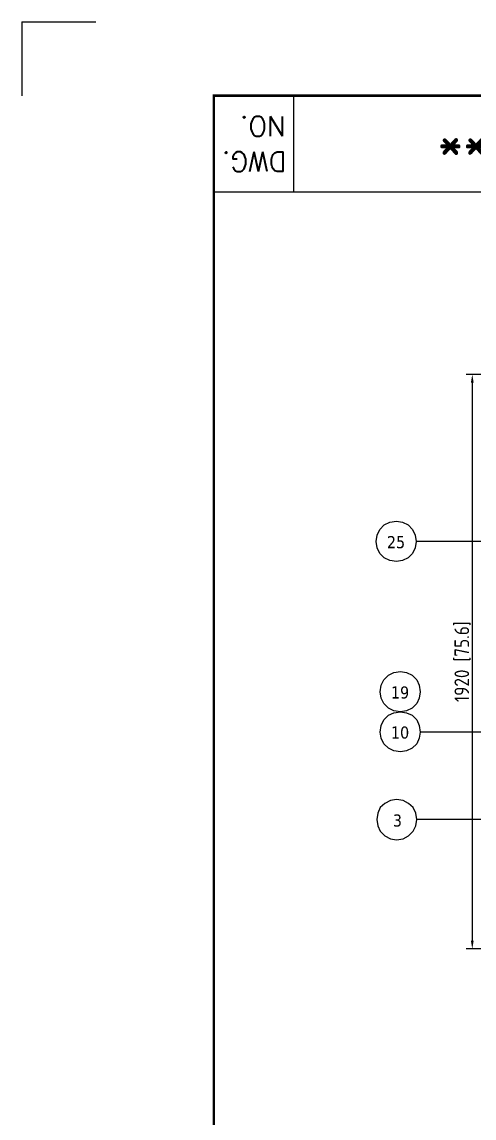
# Model space of a CAD drawing. Header units: millimetres. Extents: x 248233 to 259628, y -181361 to -174035.
# Drawn here: x 248233 to 249744, y -177698 to -174035 of the extents above; entities that cross this region are included whole.
import ezdxf

# ---------------------------------------------------------------- set-up
doc = ezdxf.new("R2010")
doc.units = ezdxf.units.MM
doc.header["$LTSCALE"] = 13
doc.layers.add('1', color=4, linetype='Continuous')
doc.layers.add('2', color=3, linetype='Continuous')
doc.layers.add('2细实线', color=3, linetype='Continuous', lineweight=20)
doc.layers.add('铁心', color=3, linetype='Continuous', lineweight=0)
doc.layers.add('paper', color=254, linetype='Continuous', plot=False)
doc.styles.add('ROMANS', font='romans.shx', dxfattribs={"bigfont": 'whgtxt.shx'})
doc.styles.get("Standard").update_dxf_attribs({"font": 'gbenor.shx', "bigfont": 'gbcbig.shx'})
doc.styles.add('Tahoma$001', font='tahoma.ttf', dxfattribs={"height": 2.159784})
doc.dimstyles.new('英寸 1-10', dxfattribs={"dimscale": 14, "dimtxt": 3.5, "dimasz": 2, "dimexe": 1.5, "dimexo": 0.5, "dimgap": 0.5, "dimtad": 1, "dimtoh": 1, "dimdec": 1, "dimdsep": 46, "dimtxsty": 'Standard', "dimcen": 2.5, "dimclrd": 3, "dimclre": 3, "dimclrt": 3, "dimadec": 0, "dimazin": 2, "dimtfac": 1, "dimtdec": 1, "dimtmove": 0, "dimatfit": 2, "dimfxl": 1, "dimarcsym": 0})

# ---------------------------------------------------------------- blocks, each defined once
blk = doc.blocks.new('*D86')
at = {"layer": '2细实线', "color": 3, "linetype": 'ByBlock', "lineweight": -2, "transparency": 16777216}
for p, q in [((250165, -175212.6), (249717.1, -175212.6)), ((249738.1, -175240.6), (249738.1, -177104.6)), ((250165, -177132.6), (249717.1, -177132.6))]:
    blk.add_line(p, q, dxfattribs=at)
at = {"layer": '2细实线', "color": 3, "linetype": 'ByBlock', "transparency": 16777216}
for points in [[(249733.4, -175240.6), (249742.7, -175240.6), (249738.1, -175212.6)], [(249733.4, -177104.6), (249742.7, -177104.6), (249738.1, -177132.6)]]:
    blk.add_solid(points, dxfattribs=at)
at = {"layer": 'Defpoints', "color": 0, "linetype": 'ByBlock', "transparency": 16777216}
for p in [(250172, -175212.6), (249738.1, -177132.6), (250172, -177132.6)]:
    blk.add_point(p, dxfattribs=at)
at = {"layer": '2细实线', "color": 3, "linetype": 'ByBlock', "transparency": 16777216, "insert": (249705.5, -176172.6), "char_height": 49, "attachment_point": 5, "rotation": 90}
blk.add_mtext('1920 [75.6]', dxfattribs=at)

msp = doc.modelspace()

# ---------------------------------------------------------------- linework, layer by layer
at = {"layer": '1', "const_width": 8.634}
msp.add_lwpolyline([(248874.328, -181089.568), (258346.648, -181089.568), (258346.648, -174281.338), (248874.328, -174281.338), (248874.328, -181089.568)], dxfattribs=at)
at = {"layer": '2'}
for p, q in [((249140.737, -174281.338), (249140.737, -174602.015)), ((248874.328, -174602.015), (251045.068, -174602.015))]:
    msp.add_line(p, q, dxfattribs=at)
at = {"layer": 'paper'}
for q in [(248232.973, -174281.338), (248479.648, -174034.663)]:
    msp.add_line((248232.973, -174034.663), q, dxfattribs=at)
at = {"layer": '铁心'}
for p, q in [((249484.807, -176632.753), (249464.266, -176636.066)), ((249506.673, -176636.066), (249484.807, -176632.753)), ((249430.473, -176659.589), (249421.859, -176678.473)), ((249445.713, -176646.005), (249430.473, -176659.589)), ((249464.266, -176636.066), (249445.713, -176646.005)), ((249525.227, -176646.005), (249506.673, -176636.066)), ((249540.467, -176659.589), (249525.227, -176646.005)), ((249549.081, -176678.473), (249540.467, -176659.589)), ((249421.859, -176678.473), (249418.546, -176700.339)), ((249418.546, -176700.339), (249421.859, -176720.88)), ((249552.394, -176700.339), (249549.081, -176678.473)), ((249549.081, -176720.88), (249552.394, -176700.339)), ((250757.035, -176700.339), (249552.394, -176700.339)), ((249421.859, -176720.88), (249430.473, -176739.434)), ((249430.473, -176739.434), (249445.713, -176754.674)), ((249430.473, -176739.434), (249445.713, -176754.674)), ((249525.227, -176754.674), (249540.467, -176739.434)), ((249525.227, -176754.674), (249540.467, -176739.434)), ((249540.467, -176739.434), (249549.081, -176720.88)), ((249445.713, -176754.674), (249464.266, -176764.944)), ((249445.713, -176754.674), (249464.266, -176764.944)), ((249464.266, -176764.944), (249484.807, -176768.257)), ((249484.807, -176768.257), (249506.673, -176764.944)), ((249506.673, -176764.944), (249525.227, -176754.674)), ((249506.673, -176764.944), (249525.227, -176754.674))]:
    msp.add_line(p, q, dxfattribs=at)
for points in [[(249416.889, -175771.495), (249420.202, -175749.297), (249428.816, -175730.744), (249444.056, -175715.504), (249462.61, -175706.89), (249484.807, -175703.577), (249505.017, -175706.89), (249523.57, -175715.504), (249538.81, -175730.744), (249547.424, -175749.297), (249550.737, -175771.495), (249547.424, -175791.704), (249538.81, -175810.589), (249523.57, -175825.829), (249505.017, -175834.112), (249484.807, -175837.425), (249462.61, -175834.112), (249444.056, -175825.829), (249428.816, -175810.589), (249420.202, -175791.704)], [(249430.508, -176273.815), (249433.821, -176251.617), (249442.435, -176233.064), (249457.675, -176217.824), (249476.228, -176209.21), (249498.426, -176205.897), (249518.636, -176209.21), (249537.189, -176217.824), (249552.429, -176233.064), (249561.043, -176251.617), (249564.356, -176273.815), (249561.043, -176294.024), (249552.429, -176312.909), (249537.189, -176328.149), (249518.636, -176336.432), (249498.426, -176339.745), (249476.228, -176336.432), (249457.675, -176328.149), (249442.435, -176312.909), (249433.821, -176294.024)], [(249430.508, -176407.663), (249433.821, -176385.465), (249442.435, -176366.912), (249457.675, -176351.672), (249476.228, -176343.058), (249498.426, -176339.745), (249518.636, -176343.058), (249537.189, -176351.672), (249552.429, -176366.912), (249561.043, -176385.465), (249564.356, -176407.663), (249561.043, -176427.872), (249552.429, -176446.757), (249537.189, -176461.997), (249518.636, -176470.279), (249498.426, -176473.593), (249476.228, -176470.279), (249457.675, -176461.997), (249442.435, -176446.757), (249433.821, -176427.872)]]:
    msp.add_lwpolyline(points, close=True, dxfattribs=at)
for points in [[(250473.94, -175771.495), (249550.737, -175771.495)], [(250589.514, -176407.663), (249564.356, -176407.663)]]:
    msp.add_lwpolyline(points, dxfattribs=at)

# ---------------------------------------------------------------- texts
at = {"layer": '1', "color": 4}
msp.add_text('1JZ.710.24**', height=148.005, rotation=180, dxfattribs=at).set_placement((250525.521, -174392.554))
at = {"layer": '2', "style": 'ROMANS'}
for s, p in [('NO.', (249115.561, -174350.304)), ('DWG.', (249117.934, -174468.451))]:
    msp.add_text(s, height=66.6023, rotation=180, dxfattribs=at).set_placement(p)
at = {"layer": '铁心', "style": 'Tahoma$001'}
for s, height, p in [('25', 40.4515, (249452.804, -175793.361)), ('19', 40.4515, (249466.423, -176295.681)), ('10', 40.4515, (249466.423, -176429.529)), ('3', 40.35, (249472.812, -176723.531))]:
    msp.add_text(s, height=height, dxfattribs=at).set_placement(p)

# ---------------------------------------------------------------- dimensions: what is measured, and where the dimension line sits
at = {"layer": '2细实线', "linetype": 'ByBlock'}
dim = msp.add_linear_dim(base=(249738.056, -177132.564), p1=(250172.035, -175212.564), p2=(250172.035, -177132.564), angle=90, dimstyle='英寸 1-10', dxfattribs=at)
dim.commit()
dim.dimension.update_dxf_attribs({"geometry": '*D86', "text_midpoint": (249705.545, -176172.564)})

doc.saveas('drawing.dxf')
